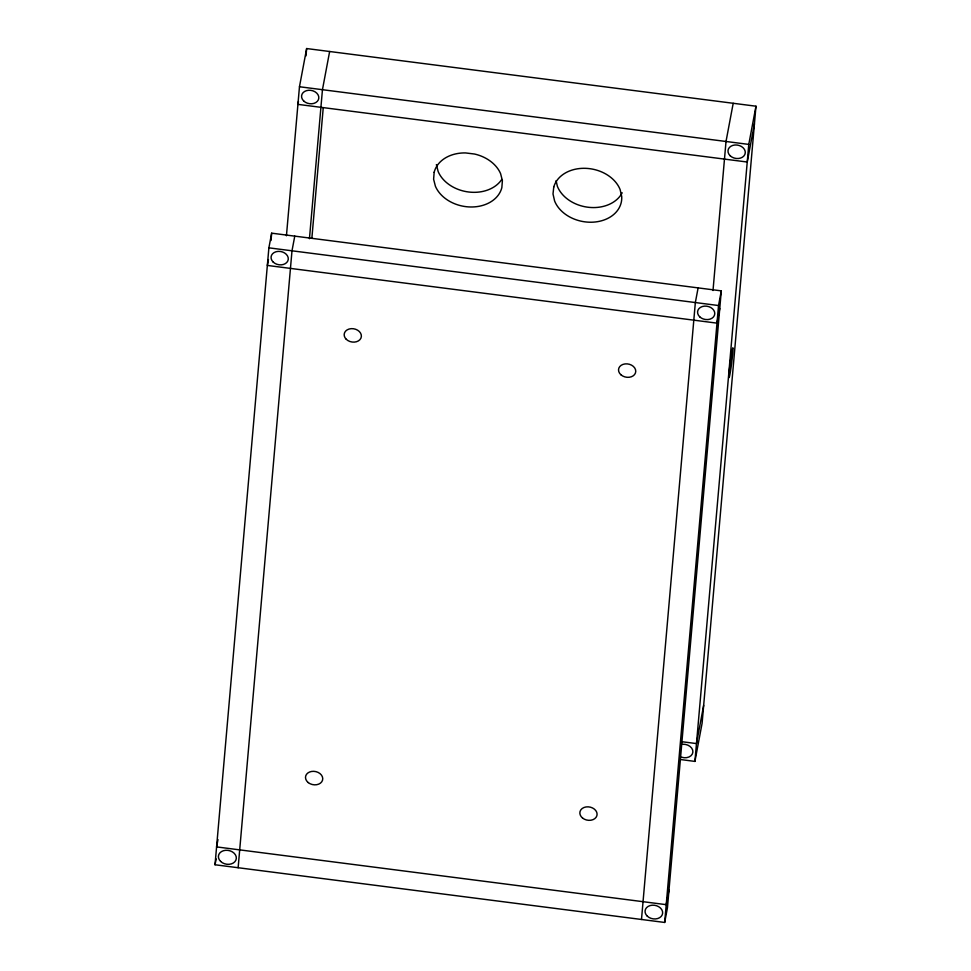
<?xml version="1.0" encoding="UTF-8"?>
<svg xmlns="http://www.w3.org/2000/svg" width="971" height="971" viewBox="0 0 971 971"><rect width="100%" height="100%" fill="white"/><g stroke="black" fill="none" stroke-linecap="round" stroke-linejoin="round"><path stroke-width="1.46" d="M286.433 235.783L299.469 86.747L306.642 48.55L755.972 106.203L748.775 144.4L694.92 761.41L680.671 759.54M215.028 864.76L268.882 247.836L271.662 233.174L721.295 290.863L667.441 907.788L664.674 922.45L215.028 864.76L216.145 858.886M271.018 240.505L271.662 233.174M305.999 55.893L306.642 48.55M238.138 867.722L291.992 250.797L294.771 236.135M309.446 238.72L322.457 89.672L329.642 51.487M311.897 237.859L323.222 107.951M641.491 919.476L695.345 302.551L698.113 287.889M713.005 290.523L726.017 141.475L733.202 103.29M664.674 922.45L718.528 305.525L721.295 290.863M755.972 106.203L702.106 723.213L694.92 761.41M298.461 101.433L297.903 104.37L747.245 162.023L754.431 123.839M703.659 705.395L696.474 743.58L680.817 741.577M268.457 259.573L267.353 265.435L716.986 323.137L719.754 308.475M217.977 839.575L216.594 846.906L666.227 904.669L668.995 890.006M299.469 86.747L748.775 144.4M268.882 247.836L718.528 305.525M436.38 164.597L438.176 171.612A34.725 26.715 10.7 0 0 468.677 192.003A34.725 26.715 10.7 0 0 501.764 179.429M556.092 180.655L557.366 186.298A34.64 26.654 10.7 0 0 589.057 207.357A34.64 26.654 10.7 0 0 622.18 192.792M682.601 744.272A8.69 6.688 10.6 0 1 692.881 752.1A8.69 6.688 10.6 0 1 681.508 757.174M434.158 172.28L433.612 179.247L435.409 186.262A34.725 26.715 10.7 0 0 470.425 206.981A34.725 26.715 10.7 0 0 501.849 187.634L502.395 180.667L500.599 173.651A34.725 26.715 10.7 0 0 474.564 154.037L465.582 152.933A34.725 26.715 10.7 0 0 434.158 172.28M553.761 187.015L553.009 193.945L554.599 200.961A34.64 26.654 10.7 0 0 593.463 222.141A34.64 26.654 10.7 0 0 621.719 196.603L620.129 189.588A34.64 26.654 10.7 0 0 585.744 168.335A34.64 26.654 10.7 0 0 553.761 187.015M730.386 371.82A15.123 0.74 -82.7 0 0 732.947 347.849A15.123 0.74 -82.7 0 0 729.537 368.519A15.123 0.74 -82.7 0 0 730.386 371.82M303.656 100.935A8.69 6.688 10.6 0 0 318.342 99.855A8.69 6.688 10.6 0 0 308.572 90.279A8.69 6.688 10.6 0 0 303.656 100.935M730.119 155.712A8.715 6.712 10.7 0 0 744.83 154.547A8.715 6.712 10.7 0 0 734.962 144.995A8.715 6.712 10.7 0 0 730.119 155.712M582.551 818.043A8.69 6.688 10.7 0 0 596.862 815.774A8.69 6.688 10.7 0 0 585.986 806.95A8.69 6.688 10.7 0 0 582.551 818.043M346.222 339.255A8.678 6.676 10.7 0 0 360.896 338.236A8.678 6.676 10.7 0 0 351.199 328.659A8.678 6.676 10.7 0 0 346.222 339.255M620.967 374.806A8.666 6.663 10.7 0 0 635.422 373.058A8.666 6.663 10.7 0 0 625.045 363.919A8.666 6.663 10.7 0 0 620.967 374.806M308.28 782.602A8.69 6.688 10.7 0 0 322.542 780.186A8.69 6.688 10.7 0 0 311.545 771.46A8.69 6.688 10.7 0 0 308.28 782.602M647.22 916.09A8.873 6.821 10.7 0 0 662.186 914.925A8.873 6.821 10.7 0 0 652.16 905.203A8.873 6.821 10.7 0 0 647.22 916.09M220.599 861.398A9.042 6.955 10.7 0 0 235.856 860.233A9.042 6.955 10.7 0 0 225.648 850.305A9.042 6.955 10.7 0 0 220.599 861.398M699.739 316.837A8.666 6.676 10.7 0 0 714.34 315.575A8.666 6.676 10.7 0 0 704.412 306.132A8.666 6.676 10.7 0 0 699.739 316.837M273.13 262.012A8.69 6.688 10.7 0 0 287.804 260.968A8.69 6.688 10.7 0 0 278.082 251.38A8.69 6.688 10.7 0 0 273.13 262.012"/></g></svg>
